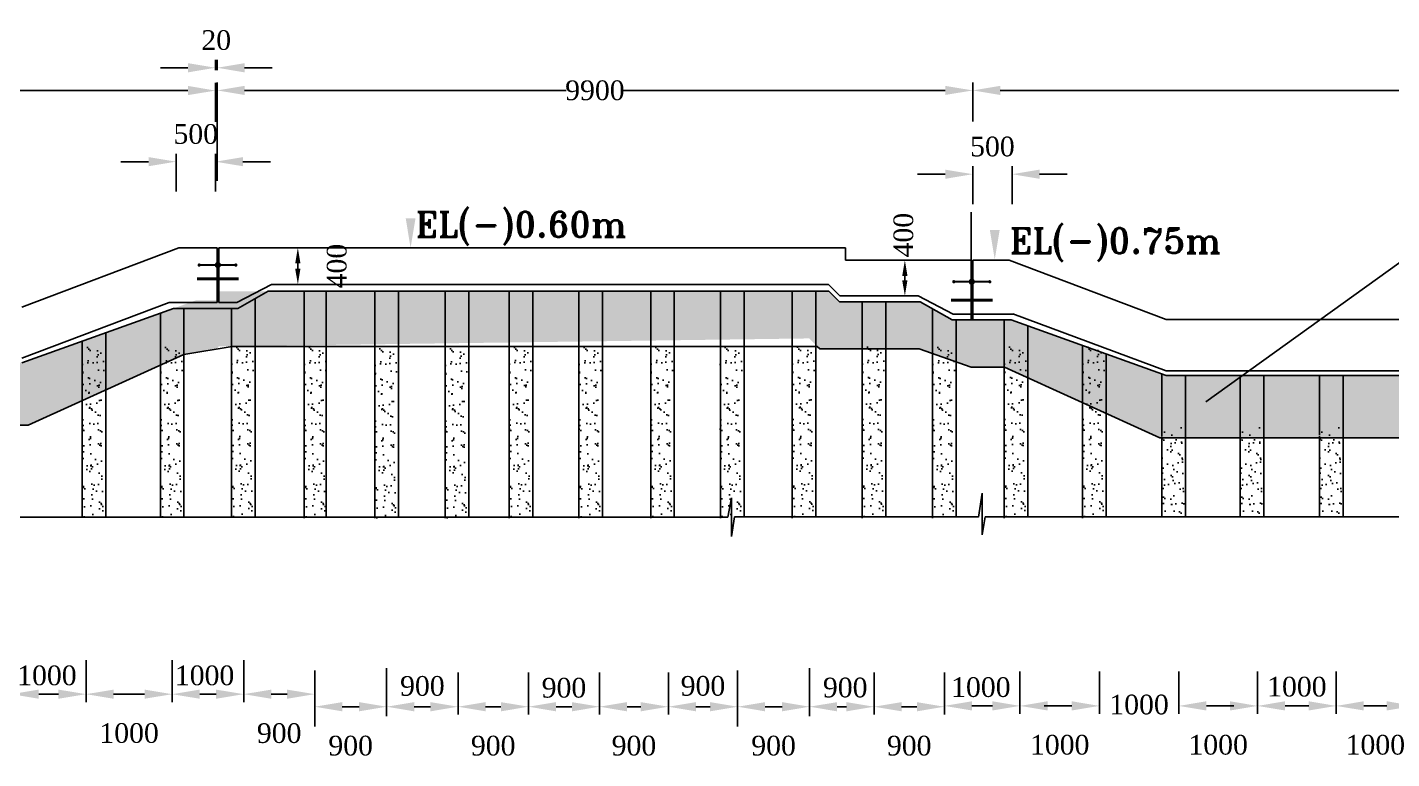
# Model space of a CAD drawing. Extents: x -298162 to 1078160, y -513173 to -216568.
# Drawn here: x 825537 to 842871, y -278100 to -268811 of the extents above; entities that cross this region are included whole.
import ezdxf

# ---------------------------------------------------------------- set-up
doc = ezdxf.new("R2010")
doc.units = 0
doc.header["$MEASUREMENT"] = 0
doc.linetypes.add('ACAD_ISO02W100', pattern=[15, 12, -3])
doc.layers.get('0').update_dxf_attribs({"linetype": 'CONTINUOUS'})
doc.layers.get('DEFPOINTS').update_dxf_attribs({"linetype": 'CONTINUOUS'})
for name, color, linetype in [('LINE', 7, 'CONTINUOUS'), ('SLOPEEARTH', 3, 'CONTINUOUS'), ('TEXT', 10, 'CONTINUOUS')]:
    doc.layers.add(name, color=color, linetype=linetype)
doc.styles.add('BIG', font='ROMANT.SHX')
doc.styles.get("Standard").update_dxf_attribs({"font": 'times.ttf', "height": 250})
doc.dimstyles.new('3', dxfattribs={"dimtxt": 225, "dimasz": 350, "dimexe": 100, "dimexo": 25, "dimgap": 9, "dimtad": 0, "dimdec": 0, "dimzin": 0, "dimdsep": 46, "dimtxsty": 'Standard', "dimcen": 0, "dimclrt": 256, "dimadec": 0, "dimazin": 0, "dimtfac": 1, "dimtdec": 0, "dimtofl": 0, "dimtmove": 2, "dimatfit": 3, "dimfxl": 1, "dimtolj": 1, "dimtzin": 0, "dimarcsym": 0})
pattern_1 = [(37.5, (14875.5, -274903.2), (-6.299336, 192.682377), [0, -152, 0, -170, 0, -162.5]), (7.5, (14875.5, -274903.2), (176.97767, 282.21461), [0, -82, 0, -137, 0, -52.5]), (327.5, (14752.5, -274903.2), (311.414186, 0.565905), [0, -50, 0, -180, 0, -235]), (317.5, (14752.5, -274903.2), (300.61266, 87.76756), [0, -25, 0, -118, 0, -135])]

# ---------------------------------------------------------------- blocks, each defined once
blk = doc.blocks.new('*D409')
at = {"layer": 'DEFPOINTS', "color": 0, "lineweight": -2}
for p in [(837548, -269613), (837548, -270033), (827948, -270787)]:
    blk.add_point(p, dxfattribs=at)
at = {"layer": 'LINE', "color": 0, "lineweight": -2}
for p, q in [((827948, -270762), (827948, -269513)), ((837548, -270008), (837548, -269513)), ((828298, -269613), (832384, -269613)), ((837198, -269613), (833112, -269613))]:
    blk.add_line(p, q, dxfattribs=at)
for points in [[(828298, -269555), (828298, -269671), (827948, -269613)], [(837198, -269555), (837198, -269671), (837548, -269613)]]:
    blk.add_solid(points, dxfattribs=at)
at = {"layer": 'LINE', "insert": (832748, -269613), "char_height": 250, "attachment_point": 5}
blk.add_mtext('\\A1;9900', dxfattribs=at)
blk = doc.blocks.new('*D410')
at = {"layer": 'DEFPOINTS', "color": 0, "lineweight": -2}
for p in [(850298, -269613), (837548, -270033), (850298, -269966)]:
    blk.add_point(p, dxfattribs=at)
at = {"layer": 'LINE', "color": 0, "lineweight": -2}
for p, q in [((837548, -270008), (837548, -269513)), ((850298, -269941), (850298, -269513)), ((837898, -269613), (843481, -269613)), ((849948, -269613), (844365, -269613))]:
    blk.add_line(p, q, dxfattribs=at)
for points in [[(837898, -269555), (837898, -269671), (837548, -269613)], [(849948, -269555), (849948, -269671), (850298, -269613)]]:
    blk.add_solid(points, dxfattribs=at)
at = {"layer": 'LINE', "insert": (843923, -269613), "char_height": 250, "attachment_point": 5}
blk.add_mtext('\\A1;12750', dxfattribs=at)
blk = doc.blocks.new('*D411')
at = {"layer": 'DEFPOINTS', "color": 0, "lineweight": -2}
for p in [(837548, -270677), (837548, -271081), (838048, -271081)]:
    blk.add_point(p, dxfattribs=at)
at = {"layer": 'LINE', "color": 0, "lineweight": -2}
for p, q in [((837548, -271056), (837548, -270577)), ((838048, -271056), (838048, -270577)), ((837198, -270677), (836848, -270677)), ((838398, -270677), (838748, -270677))]:
    blk.add_line(p, q, dxfattribs=at)
for points in [[(837198, -270619), (837198, -270736), (837548, -270677)], [(838398, -270619), (838398, -270736), (838048, -270677)]]:
    blk.add_solid(points, dxfattribs=at)
at = {"layer": 'LINE', "insert": (837798, -270327), "char_height": 250, "attachment_point": 5}
blk.add_mtext('\\A1;500', dxfattribs=at)
blk = doc.blocks.new('*D412')
at = {"layer": 'DEFPOINTS', "color": 0, "lineweight": -2}
for p in [(830102, -276981), (831009, -276981), (831009, -277440)]:
    blk.add_point(p, dxfattribs=at)
at = {"layer": 'LINE', "color": 0, "lineweight": -2}
for p, q in [((830102, -277006), (830102, -277540)), ((831009, -277006), (831009, -277540)), ((830452, -277440), (830659, -277440))]:
    blk.add_line(p, q, dxfattribs=at)
for points in [[(830452, -277382), (830452, -277499), (830102, -277440)], [(830659, -277382), (830659, -277499), (831009, -277440)]]:
    blk.add_solid(points, dxfattribs=at)
at = {"layer": 'LINE', "insert": (830556, -277178), "char_height": 250, "attachment_point": 5}
blk.add_mtext('\\A1;900', dxfattribs=at)
blk = doc.blocks.new('*D413')
at = {"layer": 'DEFPOINTS', "color": 0, "lineweight": -2}
for p in [(831009, -276981), (831904, -276981), (831904, -277440)]:
    blk.add_point(p, dxfattribs=at)
at = {"layer": 'LINE', "color": 0, "lineweight": -2}
for p, q in [((831009, -277006), (831009, -277540)), ((831904, -277006), (831904, -277540)), ((831359, -277440), (831554, -277440))]:
    blk.add_line(p, q, dxfattribs=at)
for points in [[(831359, -277382), (831359, -277499), (831009, -277440)], [(831554, -277382), (831554, -277499), (831904, -277440)]]:
    blk.add_solid(points, dxfattribs=at)
at = {"layer": 'LINE', "insert": (831456, -277936), "char_height": 250, "attachment_point": 5}
blk.add_mtext('\\A1;900', dxfattribs=at)
blk = doc.blocks.new('*D414')
at = {"layer": 'DEFPOINTS', "color": 0, "lineweight": -2}
for p in [(831904, -276981), (832806, -276981), (832806, -277440)]:
    blk.add_point(p, dxfattribs=at)
at = {"layer": 'LINE', "color": 0, "lineweight": -2}
for p, q in [((831904, -277006), (831904, -277540)), ((832806, -277006), (832806, -277540)), ((832254, -277440), (832456, -277440))]:
    blk.add_line(p, q, dxfattribs=at)
for points in [[(832254, -277382), (832254, -277499), (831904, -277440)], [(832456, -277382), (832456, -277499), (832806, -277440)]]:
    blk.add_solid(points, dxfattribs=at)
at = {"layer": 'LINE', "insert": (832355, -277201), "char_height": 250, "attachment_point": 5}
blk.add_mtext('\\A1;900', dxfattribs=at)
blk = doc.blocks.new('*D415')
at = {"layer": 'DEFPOINTS', "color": 0, "lineweight": -2}
for p in [(832806, -276981), (833681, -276981), (833681, -277440)]:
    blk.add_point(p, dxfattribs=at)
at = {"layer": 'LINE', "color": 0, "lineweight": -2}
for p, q in [((832806, -277006), (832806, -277540)), ((833681, -277006), (833681, -277540)), ((833156, -277440), (833331, -277440))]:
    blk.add_line(p, q, dxfattribs=at)
for points in [[(833156, -277382), (833156, -277499), (832806, -277440)], [(833331, -277382), (833331, -277499), (833681, -277440)]]:
    blk.add_solid(points, dxfattribs=at)
at = {"layer": 'LINE', "insert": (833244, -277936), "char_height": 250, "attachment_point": 5}
blk.add_mtext('\\A1;900', dxfattribs=at)
blk = doc.blocks.new('*D417')
at = {"layer": 'DEFPOINTS', "color": 0, "lineweight": -2}
for p in [(828865, -271611), (828974, -271611), (828865, -272077)]:
    blk.add_point(p, dxfattribs=at)
at = {"layer": 'LINE', "color": 0, "lineweight": -2}
for p, q in [((828890, -271611), (829074, -271611)), ((828974, -271877), (828974, -271811)), ((828890, -272077), (829074, -272077))]:
    blk.add_line(p, q, dxfattribs=at)
for points in [[(828940, -271811), (829007, -271811), (828974, -271611)], [(828940, -271877), (829007, -271877), (828974, -272077)]]:
    blk.add_solid(points, dxfattribs=at)
at = {"layer": 'LINE', "insert": (829469, -271844), "char_height": 250, "attachment_point": 5, "rotation": 90}
blk.add_mtext('\\A1;400', dxfattribs=at)
blk = doc.blocks.new('*D419')
at = {"layer": 'DEFPOINTS', "color": 0, "lineweight": -2}
for p in [(836516, -271770), (836686, -271770), (836577, -272223)]:
    blk.add_point(p, dxfattribs=at)
at = {"layer": 'LINE', "color": 0, "lineweight": -2}
for p, q in [((836541, -271770), (836786, -271770)), ((836686, -272023), (836686, -271970)), ((836602, -272223), (836786, -272223))]:
    blk.add_line(p, q, dxfattribs=at)
for points in [[(836652, -271970), (836719, -271970), (836686, -271770)], [(836652, -272023), (836719, -272023), (836686, -272223)]]:
    blk.add_solid(points, dxfattribs=at)
at = {"layer": 'LINE', "insert": (836668, -271451), "char_height": 250, "attachment_point": 5, "rotation": 90}
blk.add_mtext('\\A1;400', dxfattribs=at)
blk = doc.blocks.new('*D420')
at = {"layer": 'DEFPOINTS', "color": 0, "lineweight": -2}
for p in [(829188, -276981), (830102, -276981), (830102, -277440)]:
    blk.add_point(p, dxfattribs=at)
at = {"layer": 'LINE', "color": 0, "lineweight": -2}
for p, q in [((829188, -277006), (829188, -277540)), ((830102, -277006), (830102, -277540)), ((829538, -277440), (829752, -277440))]:
    blk.add_line(p, q, dxfattribs=at)
for points in [[(829538, -277382), (829538, -277499), (829188, -277440)], [(829752, -277382), (829752, -277499), (830102, -277440)]]:
    blk.add_solid(points, dxfattribs=at)
at = {"layer": 'LINE', "insert": (829645, -277936), "char_height": 250, "attachment_point": 5}
blk.add_mtext('\\A1;900', dxfattribs=at)
blk = doc.blocks.new('*D421')
at = {"layer": 'DEFPOINTS', "color": 0, "lineweight": -2}
for p in [(834561, -276981), (833681, -277006), (834561, -277440)]:
    blk.add_point(p, dxfattribs=at)
at = {"layer": 'LINE', "color": 0, "lineweight": -2}
for p, q in [((833681, -277031), (833681, -277540)), ((834561, -277006), (834561, -277540)), ((834031, -277440), (834211, -277440))]:
    blk.add_line(p, q, dxfattribs=at)
for points in [[(834031, -277382), (834031, -277499), (833681, -277440)], [(834211, -277382), (834211, -277499), (834561, -277440)]]:
    blk.add_solid(points, dxfattribs=at)
at = {"layer": 'LINE', "insert": (834121, -277177), "char_height": 250, "attachment_point": 5}
blk.add_mtext('\\A1;900', dxfattribs=at)
blk = doc.blocks.new('*D422')
at = {"layer": 'DEFPOINTS', "color": 0, "lineweight": -2}
for p in [(835475, -276981), (836294, -276981), (836294, -277440)]:
    blk.add_point(p, dxfattribs=at)
at = {"layer": 'LINE', "color": 0, "lineweight": -2}
for p, q in [((835475, -277006), (835475, -277540)), ((836294, -277006), (836294, -277540)), ((835825, -277440), (835944, -277440))]:
    blk.add_line(p, q, dxfattribs=at)
for points in [[(835825, -277382), (835825, -277499), (835475, -277440)], [(835944, -277382), (835944, -277499), (836294, -277440)]]:
    blk.add_solid(points, dxfattribs=at)
at = {"layer": 'LINE', "insert": (835928, -277198), "char_height": 250, "attachment_point": 5}
blk.add_mtext('\\A1;900', dxfattribs=at)
blk = doc.blocks.new('*D423')
at = {"layer": 'DEFPOINTS', "color": 0, "lineweight": -2}
for p in [(836294, -276981), (837188, -276981), (837188, -277440)]:
    blk.add_point(p, dxfattribs=at)
at = {"layer": 'LINE', "color": 0, "lineweight": -2}
for p, q in [((836294, -277006), (836294, -277540)), ((837188, -277006), (837188, -277540)), ((836644, -277440), (836838, -277440))]:
    blk.add_line(p, q, dxfattribs=at)
for points in [[(836644, -277382), (836644, -277499), (836294, -277440)], [(836838, -277382), (836838, -277499), (837188, -277440)]]:
    blk.add_solid(points, dxfattribs=at)
at = {"layer": 'LINE', "insert": (836741, -277936), "char_height": 250, "attachment_point": 5}
blk.add_mtext('\\A1;900', dxfattribs=at)
blk = doc.blocks.new('*D424')
at = {"layer": 'DEFPOINTS', "color": 0, "lineweight": -2}
for p in [(837188, -276981), (838148, -276970), (838148, -277430)]:
    blk.add_point(p, dxfattribs=at)
at = {"layer": 'LINE', "color": 0, "lineweight": -2}
for p, q in [((838148, -276995), (838148, -277530)), ((837188, -277006), (837188, -277530)), ((837538, -277430), (837798, -277430))]:
    blk.add_line(p, q, dxfattribs=at)
for points in [[(837538, -277371), (837538, -277488), (837188, -277430)], [(837798, -277371), (837798, -277488), (838148, -277430)]]:
    blk.add_solid(points, dxfattribs=at)
at = {"layer": 'LINE', "insert": (837651, -277193), "char_height": 250, "attachment_point": 5}
blk.add_mtext('\\A1;1000', dxfattribs=at)
blk = doc.blocks.new('*D425')
at = {"layer": 'DEFPOINTS', "color": 0, "lineweight": -2}
for p in [(838148, -276970), (839157, -276970), (839157, -277430)]:
    blk.add_point(p, dxfattribs=at)
at = {"layer": 'LINE', "color": 0, "lineweight": -2}
for p, q in [((838148, -276995), (838148, -277530)), ((839157, -276995), (839157, -277530)), ((838498, -277430), (838807, -277430))]:
    blk.add_line(p, q, dxfattribs=at)
for points in [[(838498, -277371), (838498, -277488), (838148, -277430)], [(838807, -277371), (838807, -277488), (839157, -277430)]]:
    blk.add_solid(points, dxfattribs=at)
at = {"layer": 'LINE', "insert": (838653, -277925), "char_height": 250, "attachment_point": 5}
blk.add_mtext('\\A1;1000', dxfattribs=at)
blk = doc.blocks.new('*D426')
at = {"layer": 'DEFPOINTS', "color": 0, "lineweight": -2}
for p in [(834561, -276981), (835475, -276981), (835475, -277440)]:
    blk.add_point(p, dxfattribs=at)
at = {"layer": 'LINE', "color": 0, "lineweight": -2}
for p, q in [((834561, -277006), (834561, -277540)), ((835475, -277006), (835475, -277540)), ((834911, -277440), (835125, -277440))]:
    blk.add_line(p, q, dxfattribs=at)
for points in [[(834911, -277382), (834911, -277499), (834561, -277440)], [(835125, -277382), (835125, -277499), (835475, -277440)]]:
    blk.add_solid(points, dxfattribs=at)
at = {"layer": 'LINE', "insert": (835018, -277936), "char_height": 250, "attachment_point": 5}
blk.add_mtext('\\A1;900', dxfattribs=at)
blk = doc.blocks.new('*D427')
at = {"layer": 'DEFPOINTS', "color": 0, "lineweight": -2}
for p in [(840166, -276970), (839157, -277430), (840166, -277430)]:
    blk.add_point(p, dxfattribs=at)
at = {"layer": 'LINE', "color": 0, "lineweight": -2}
for p, q in [((840166, -276995), (840166, -277530)), ((839157, -277405), (839157, -277330)), ((838807, -277430), (838457, -277430)), ((840516, -277430), (840866, -277430))]:
    blk.add_line(p, q, dxfattribs=at)
for points in [[(838807, -277371), (838807, -277488), (839157, -277430)], [(840516, -277371), (840516, -277488), (840166, -277430)]]:
    blk.add_solid(points, dxfattribs=at)
at = {"layer": 'LINE', "insert": (839661, -277414), "char_height": 250, "attachment_point": 5}
blk.add_mtext('\\A1;1000', dxfattribs=at)
blk = doc.blocks.new('*D428')
at = {"layer": 'DEFPOINTS', "color": 0, "lineweight": -2}
for p in [(840166, -276970), (841166, -276970), (841166, -277430)]:
    blk.add_point(p, dxfattribs=at)
at = {"layer": 'LINE', "color": 0, "lineweight": -2}
for p, q in [((840166, -276995), (840166, -277530)), ((841166, -276995), (841166, -277530)), ((840516, -277430), (840816, -277430))]:
    blk.add_line(p, q, dxfattribs=at)
for points in [[(840516, -277371), (840516, -277488), (840166, -277430)], [(840816, -277371), (840816, -277488), (841166, -277430)]]:
    blk.add_solid(points, dxfattribs=at)
at = {"layer": 'LINE', "insert": (840666, -277925), "char_height": 250, "attachment_point": 5}
blk.add_mtext('\\A1;1000', dxfattribs=at)
blk = doc.blocks.new('*D429')
at = {"layer": 'DEFPOINTS', "color": 0, "lineweight": -2}
for p in [(841166, -276970), (842166, -276970), (842166, -277430)]:
    blk.add_point(p, dxfattribs=at)
at = {"layer": 'LINE', "color": 0, "lineweight": -2}
for p, q in [((841166, -276995), (841166, -277530)), ((842166, -276995), (842166, -277530)), ((841516, -277430), (841816, -277430))]:
    blk.add_line(p, q, dxfattribs=at)
for points in [[(841516, -277371), (841516, -277488), (841166, -277430)], [(841816, -277371), (841816, -277488), (842166, -277430)]]:
    blk.add_solid(points, dxfattribs=at)
at = {"layer": 'LINE', "insert": (841666, -277187), "char_height": 250, "attachment_point": 5}
blk.add_mtext('\\A1;1000', dxfattribs=at)
blk = doc.blocks.new('*D430')
at = {"layer": 'DEFPOINTS', "color": 0, "lineweight": -2}
for p in [(842166, -276995), (843159, -276970), (843159, -277430)]:
    blk.add_point(p, dxfattribs=at)
at = {"layer": 'LINE', "color": 0, "lineweight": -2}
for p, q in [((843159, -276995), (843159, -277530)), ((842166, -277020), (842166, -277530)), ((842516, -277430), (842809, -277430))]:
    blk.add_line(p, q, dxfattribs=at)
for points in [[(842516, -277371), (842516, -277488), (842166, -277430)], [(842809, -277371), (842809, -277488), (843159, -277430)]]:
    blk.add_solid(points, dxfattribs=at)
at = {"layer": 'LINE', "insert": (842663, -277925), "char_height": 250, "attachment_point": 5}
blk.add_mtext('\\A1;1000', dxfattribs=at)
blk = doc.blocks.new('*D489')
at = {"layer": 'DEFPOINTS', "color": 0, "lineweight": -2}
for p in [(814727, -269615), (814727, -269968), (827927, -270035)]:
    blk.add_point(p, dxfattribs=at)
at = {"layer": 'LINE', "color": 0, "lineweight": -2}
for p, q in [((814727, -269943), (814727, -269515)), ((827927, -270010), (827927, -269515)), ((815077, -269615), (820885, -269615)), ((827577, -269615), (821769, -269615))]:
    blk.add_line(p, q, dxfattribs=at)
for points in [[(815077, -269556), (815077, -269673), (814727, -269615)], [(827577, -269556), (827577, -269673), (827927, -269615)]]:
    blk.add_solid(points, dxfattribs=at)
at = {"layer": 'LINE', "insert": (821327, -269615), "char_height": 250, "attachment_point": 5}
blk.add_mtext('\\A1;10200', dxfattribs=at)
blk = doc.blocks.new('*D490')
at = {"layer": 'DEFPOINTS', "color": 0, "lineweight": -2}
for p in [(827927, -270518), (827427, -270922), (827927, -270922)]:
    blk.add_point(p, dxfattribs=at)
at = {"layer": 'LINE', "color": 0, "lineweight": -2}
for p, q in [((827077, -270518), (826727, -270518)), ((827427, -270897), (827427, -270418)), ((827927, -270897), (827927, -270418)), ((828277, -270518), (828627, -270518))]:
    blk.add_line(p, q, dxfattribs=at)
for points in [[(827077, -270460), (827077, -270576), (827427, -270518)], [(828277, -270460), (828277, -270576), (827927, -270518)]]:
    blk.add_solid(points, dxfattribs=at)
at = {"layer": 'LINE', "insert": (827677, -270168), "char_height": 250, "attachment_point": 5}
blk.add_mtext('\\A1;500', dxfattribs=at)
blk = doc.blocks.new('*D493')
at = {"layer": 'DEFPOINTS', "color": 0, "lineweight": -2}
for p in [(828286, -276822), (829188, -276981), (828286, -277281)]:
    blk.add_point(p, dxfattribs=at)
at = {"layer": 'LINE', "color": 0, "lineweight": -2}
for p, q in [((828286, -276847), (828286, -277381)), ((829188, -277006), (829188, -277381)), ((828838, -277281), (828636, -277281))]:
    blk.add_line(p, q, dxfattribs=at)
for points in [[(828636, -277223), (828636, -277339), (828286, -277281)], [(828838, -277223), (828838, -277339), (829188, -277281)]]:
    blk.add_solid(points, dxfattribs=at)
at = {"layer": 'LINE', "insert": (828737, -277777), "char_height": 250, "attachment_point": 5}
blk.add_mtext('\\A1;900', dxfattribs=at)
blk = doc.blocks.new('*D494')
at = {"layer": 'DEFPOINTS', "color": 0, "lineweight": -2}
for p in [(827377, -276822), (828286, -276822), (827377, -277281)]:
    blk.add_point(p, dxfattribs=at)
at = {"layer": 'LINE', "color": 0, "lineweight": -2}
for p, q in [((827377, -276847), (827377, -277381)), ((828286, -276847), (828286, -277381)), ((827936, -277281), (827727, -277281))]:
    blk.add_line(p, q, dxfattribs=at)
for points in [[(827727, -277223), (827727, -277339), (827377, -277281)], [(827936, -277223), (827936, -277339), (828286, -277281)]]:
    blk.add_solid(points, dxfattribs=at)
at = {"layer": 'LINE', "insert": (827789, -277044), "char_height": 250, "attachment_point": 5}
blk.add_mtext('\\A1;1000', dxfattribs=at)
blk = doc.blocks.new('*D495')
at = {"layer": 'DEFPOINTS', "color": 0, "lineweight": -2}
for p in [(826283, -276822), (827377, -276822), (826283, -277281)]:
    blk.add_point(p, dxfattribs=at)
at = {"layer": 'LINE', "color": 0, "lineweight": -2}
for p, q in [((826283, -276847), (826283, -277381)), ((827377, -276847), (827377, -277381)), ((827027, -277281), (826633, -277281))]:
    blk.add_line(p, q, dxfattribs=at)
for points in [[(826633, -277223), (826633, -277339), (826283, -277281)], [(827027, -277223), (827027, -277339), (827377, -277281)]]:
    blk.add_solid(points, dxfattribs=at)
at = {"layer": 'LINE', "insert": (826830, -277776), "char_height": 250, "attachment_point": 5}
blk.add_mtext('\\A1;1000', dxfattribs=at)
blk = doc.blocks.new('*D508')
at = {"layer": 'DEFPOINTS', "color": 0, "lineweight": -2}
for p in [(825333, -276822), (826283, -276822), (825333, -277281)]:
    blk.add_point(p, dxfattribs=at)
at = {"layer": 'LINE', "color": 0, "lineweight": -2}
for p, q in [((825333, -276847), (825333, -277381)), ((826283, -276847), (826283, -277381)), ((825933, -277281), (825683, -277281))]:
    blk.add_line(p, q, dxfattribs=at)
for points in [[(825683, -277223), (825683, -277339), (825333, -277281)], [(825933, -277223), (825933, -277339), (826283, -277281)]]:
    blk.add_solid(points, dxfattribs=at)
at = {"layer": 'LINE', "insert": (825786, -277044), "char_height": 250, "attachment_point": 5}
blk.add_mtext('\\A1;1000', dxfattribs=at)
blk = doc.blocks.new('*D57')
at = {"layer": 'DEFPOINTS', "color": 0, "linetype": 'ByBlock', "lineweight": -2}
for p in [(827948, -269325), (827927, -269379), (827948, -269379)]:
    blk.add_point(p, dxfattribs=at)
at = {"layer": 'LINE', "color": 0, "linetype": 'ByBlock', "lineweight": -2}
for p, q in [((827577, -269325), (827227, -269325)), ((827927, -269354), (827927, -269225)), ((827948, -269354), (827948, -269225)), ((828298, -269325), (828648, -269325))]:
    blk.add_line(p, q, dxfattribs=at)
for points in [[(827577, -269267), (827577, -269384), (827927, -269325)], [(828298, -269267), (828298, -269384), (827948, -269325)]]:
    blk.add_solid(points, dxfattribs=at)
at = {"layer": 'LINE', "linetype": 'ByBlock', "lineweight": -2, "insert": (827937, -268975), "char_height": 250, "attachment_point": 5}
blk.add_mtext('\\A1;20', dxfattribs=at)

msp = doc.modelspace()

# ---------------------------------------------------------------- hatches: boundary and pattern name
at = {"layer": 'LINE', "linetype": 'ByBlock', "lineweight": -2}
h = msp.add_hatch(dxfattribs=at)
h.set_pattern_fill('AR-SAND', color=0, scale=100, style=0)
h.set_pattern_definition(pattern_1)
edge = h.paths.add_edge_path()
edge.add_line((814726.15, -274104.943), (816030.521, -274104.943))
edge.add_line((816030.521, -274104.943), (816330.521, -273864.781))
edge.add_line((816330.521, -273864.781), (825548.874, -273864.708))
edge.add_line((825548.874, -273864.708), (827527.157, -272967.472))
edge.add_line((827527.157, -272967.472), (827948.078, -272896.481))
edge.add_line((827948.078, -272896.481), (827969.328, -272864.328))
edge.add_line((827969.328, -272864.328), (835470.971, -272762.779))
edge.add_line((835470.971, -272762.779), (835604.954, -272896.762))
edge.add_line((835604.954, -272896.762), (836865.425, -272896.762))
edge.add_line((836865.425, -272896.762), (837526.919, -273126.847))
edge.add_line((837526.919, -273126.847), (837949.669, -273126.847))
edge.add_line((837949.669, -273126.847), (839926.123, -274024.083))
edge.add_line((839926.123, -274024.083), (848693.798, -274024.083))
edge.add_line((848693.798, -274024.083), (848979.319, -274264.816))
edge.add_line((848979.319, -274264.816), (850298.847, -274264.816))
edge.add_line((850298.847, -274264.816), (850298.847, -273503.386))
edge.add_line((850298.847, -273503.386), (849198.505, -273503.386))
edge.add_line((849198.505, -273503.386), (848876.125, -273231.575))
edge.add_line((848876.125, -273231.575), (840006.523, -273231.575))
edge.add_line((840006.523, -273231.575), (838041.353, -272526.847))
edge.add_line((838041.353, -272526.847), (837286.558, -272526.749))
edge.add_line((837286.558, -272526.749), (836879.531, -272296.762))
edge.add_line((836879.531, -272296.762), (835853.482, -272296.762))
edge.add_line((835853.482, -272296.762), (835719.499, -272162.779))
edge.add_line((835719.499, -272162.779), (827969.328, -272162.779))
edge.add_line((827969.328, -272162.779), (827948.193, -272277.677))
edge.add_line((827948.193, -272277.677), (827684.043, -272277.677))
edge.add_line((827684.043, -272277.677), (825468.474, -273072.2))
edge.add_line((825468.474, -273072.2), (816148.872, -273072.2))
edge.add_line((816148.872, -273072.2), (815826.492, -273344.011))
edge.add_line((815826.492, -273344.011), (814726.738, -273344.011))
edge.add_line((814726.738, -273344.011), (814726.738, -274104.943))
h = msp.add_hatch(dxfattribs=at)
h.set_pattern_fill('AR-SAND', color=0, scale=100, style=0)
h.set_pattern_definition([(37.5, (12054.23, -274903.2), (-6.299336, 192.682377), [0, -152, 0, -170, 0, -162.5]), (7.5, (12054.23, -274903.2), (176.97767, 282.21461), [0, -82, 0, -137, 0, -52.5]), (327.5, (11931.23, -274903.2), (311.414186, 0.565905), [0, -50, 0, -180, 0, -235]), (317.5, (11931.23, -274903.2), (300.61266, 87.76756), [0, -25, 0, -118, 0, -135])])
h.paths.add_polyline_path([(826233.211, -272864.384), (826512.254, -272864.384), (826512.254, -275031.504), (826233.211, -275031.504)])
h = msp.add_hatch(dxfattribs=at)
h.set_pattern_fill('AR-SAND', color=0, scale=100, style=0)
h.set_pattern_definition([(37.5, (13048.18, -274903.2), (-6.299336, 192.682377), [0, -152, 0, -170, 0, -162.5]), (7.5, (13048.18, -274903.2), (176.97767, 282.21461), [0, -82, 0, -137, 0, -52.5]), (327.5, (12925.18, -274903.2), (311.414186, 0.565905), [0, -50, 0, -180, 0, -235]), (317.5, (12925.18, -274903.2), (300.61266, 87.76756), [0, -25, 0, -118, 0, -135])])
h.paths.add_polyline_path([(827227.157, -272864.384), (827506.2, -272864.384), (827506.2, -275031.504), (827227.157, -275031.504)])
h = msp.add_hatch(dxfattribs=at)
h.set_pattern_fill('AR-SAND', color=0, scale=100, style=0)
h.set_pattern_definition([(37.5, (13950.84, -274901.41), (-6.299336, 192.682377), [0, -152, 0, -170, 0, -162.5]), (7.5, (13950.84, -274901.4), (176.97767, 282.21461), [0, -82, 0, -137, 0, -52.5]), (327.5, (13827.84, -274901.41), (311.414186, 0.565905), [0, -50, 0, -180, 0, -235]), (317.5, (13827.84, -274901.4), (300.61266, 87.76756), [0, -25, 0, -118, 0, -135])])
h.paths.add_polyline_path([(828129.818, -272862.598), (828408.861, -272862.598), (828408.861, -275029.718), (828129.818, -275029.718)])
h = msp.add_hatch(dxfattribs=at)
h.set_pattern_fill('AR-SAND', color=0, scale=100, style=0)
h.set_pattern_definition(pattern_1)
h.paths.add_polyline_path([(829054.474, -272864.384), (829333.517, -272864.384), (829333.517, -275031.504), (829054.474, -275031.504)])
h = msp.add_hatch(dxfattribs=at)
h.set_pattern_fill('AR-SAND', color=0, scale=100, style=0)
h.set_pattern_definition([(37.5, (15771.68, -274918.88), (-6.299336, 192.682377), [0, -152, 0, -170, 0, -162.5]), (7.5, (15771.68, -274918.88), (176.97767, 282.21461), [0, -82, 0, -137, 0, -52.5]), (327.5, (15648.68, -274918.88), (311.414186, 0.565905), [0, -50, 0, -180, 0, -235]), (317.5, (15648.68, -274918.88), (300.61266, 87.76756), [0, -25, 0, -118, 0, -135])])
h.paths.add_polyline_path([(829950.656, -272880.064), (830229.699, -272880.064), (830229.699, -275047.184), (829950.656, -275047.184)])
h = msp.add_hatch(dxfattribs=at)
h.set_pattern_fill('AR-SAND', color=0, scale=100, style=0)
h.set_pattern_definition([(37.5, (16666.26, -274918.88), (-6.299336, 192.682377), [0, -152, 0, -170, 0, -162.5]), (7.5, (16666.26, -274918.88), (176.97767, 282.21461), [0, -82, 0, -137, 0, -52.5]), (327.5, (16543.26, -274918.88), (311.414186, 0.565905), [0, -50, 0, -180, 0, -235]), (317.5, (16543.26, -274918.88), (300.61266, 87.76756), [0, -25, 0, -118, 0, -135])])
h.paths.add_polyline_path([(830845.242, -272880.064), (831124.285, -272880.064), (831124.285, -275047.184), (830845.242, -275047.184)])
h = msp.add_hatch(dxfattribs=at)
h.set_pattern_fill('AR-SAND', color=0, scale=100, style=0)
h.set_pattern_definition([(37.5, (17479.6, -274901.41), (-6.299336, 192.682377), [0, -152, 0, -170, 0, -162.5]), (7.5, (17479.6, -274901.4), (176.97767, 282.21461), [0, -82, 0, -137, 0, -52.5]), (327.5, (17356.6, -274901.41), (311.414186, 0.565905), [0, -50, 0, -180, 0, -235]), (317.5, (17356.6, -274901.4), (300.61266, 87.76756), [0, -25, 0, -118, 0, -135])])
h.paths.add_polyline_path([(831658.582, -272862.598), (831937.625, -272862.598), (831937.625, -275029.718), (831658.582, -275029.718)])
h = msp.add_hatch(dxfattribs=at)
h.set_pattern_fill('AR-SAND', color=0, scale=100, style=0)
h.set_pattern_definition([(37.5, (18366.67, -274903.2), (-6.299336, 192.682377), [0, -152, 0, -170, 0, -162.5]), (7.5, (18366.67, -274903.2), (176.97767, 282.21461), [0, -82, 0, -137, 0, -52.5]), (327.5, (18243.67, -274903.2), (311.414186, 0.565905), [0, -50, 0, -180, 0, -235]), (317.5, (18243.67, -274903.2), (300.61266, 87.76756), [0, -25, 0, -118, 0, -135])])
h.paths.add_polyline_path([(832545.652, -272864.384), (832824.695, -272864.384), (832824.695, -275031.504), (832545.652, -275031.504)])
h = msp.add_hatch(dxfattribs=at)
h.set_pattern_fill('AR-SAND', color=0, scale=100, style=0)
h.set_pattern_definition([(37.5, (19277.91, -274901.41), (-6.299336, 192.682377), [0, -152, 0, -170, 0, -162.5]), (7.5, (19277.91, -274901.4), (176.97767, 282.21461), [0, -82, 0, -137, 0, -52.5]), (327.5, (19154.91, -274901.41), (311.414186, 0.565905), [0, -50, 0, -180, 0, -235]), (317.5, (19154.91, -274901.4), (300.61266, 87.76756), [0, -25, 0, -118, 0, -135])])
h.paths.add_polyline_path([(833456.893, -272862.598), (833735.936, -272862.598), (833735.936, -275029.718), (833456.893, -275029.718)])
h = msp.add_hatch(dxfattribs=at)
h.set_pattern_fill('AR-SAND', color=0, scale=100, style=0)
h.set_pattern_definition([(37.5, (20158.18, -274902.97), (-6.299336, 192.682377), [0, -152, 0, -170, 0, -162.5]), (7.5, (20158.18, -274902.97), (176.97767, 282.21461), [0, -82, 0, -137, 0, -52.5]), (327.5, (20035.18, -274902.97), (311.414186, 0.565905), [0, -50, 0, -180, 0, -235]), (317.5, (20035.18, -274902.97), (300.61266, 87.76756), [0, -25, 0, -118, 0, -135])])
h.paths.add_polyline_path([(834337.154, -272864.159), (834616.197, -272864.159), (834616.197, -275031.279), (834337.154, -275031.279)])
h = msp.add_hatch(dxfattribs=at)
h.set_pattern_fill('AR-SAND', color=0, scale=100, style=0)
h.set_pattern_definition([(37.5, (21076.22, -274899.62), (-6.299336, 192.682377), [0, -152, 0, -170, 0, -162.5]), (7.5, (21076.22, -274899.62), (176.97767, 282.21461), [0, -82, 0, -137, 0, -52.5]), (327.5, (20953.22, -274899.62), (311.414186, 0.565905), [0, -50, 0, -180, 0, -235]), (317.5, (20953.22, -274899.62), (300.61266, 87.76756), [0, -25, 0, -118, 0, -135])])
h.paths.add_polyline_path([(835255.203, -272860.811), (835534.246, -272860.811), (835534.246, -275027.931), (835255.203, -275027.931)])
h = msp.add_hatch(dxfattribs=at)
h.set_pattern_fill('AR-SAND', color=0, scale=100, style=0)
h.set_pattern_definition([(37.5, (21964.66, -274899.62), (-6.299336, 192.682377), [0, -152, 0, -170, 0, -162.5]), (7.5, (21964.66, -274899.62), (176.97767, 282.21461), [0, -82, 0, -137, 0, -52.5]), (327.5, (21841.66, -274899.62), (311.414186, 0.565905), [0, -50, 0, -180, 0, -235]), (317.5, (21841.66, -274899.62), (300.61266, 87.76756), [0, -25, 0, -118, 0, -135])])
h.paths.add_polyline_path([(836143.634, -272860.811), (836422.677, -272860.811), (836422.677, -275027.931), (836143.634, -275027.931)])
h = msp.add_hatch(dxfattribs=at)
h.set_pattern_fill('AR-SAND', color=0, scale=100, style=0)
h.set_pattern_definition([(37.5, (22859.24, -274903.2), (-6.299336, 192.682377), [0, -152, 0, -170, 0, -162.5]), (7.5, (22859.24, -274903.2), (176.97767, 282.21461), [0, -82, 0, -137, 0, -52.5]), (327.5, (22736.24, -274903.2), (311.414186, 0.565905), [0, -50, 0, -180, 0, -235]), (317.5, (22736.24, -274903.2), (300.61266, 87.76756), [0, -25, 0, -118, 0, -135])])
h.paths.add_polyline_path([(837038.22, -272864.384), (837317.263, -272864.384), (837317.263, -275031.504), (837038.22, -275031.504)])
h = msp.add_hatch(dxfattribs=at)
h.set_pattern_fill('AR-SAND', color=0, scale=100, style=0)
h.set_pattern_definition([(37.5, (23768.86, -274899.62), (-6.299336, 192.682377), [0, -152, 0, -170, 0, -162.5]), (7.5, (23768.86, -274899.62), (176.97767, 282.21461), [0, -82, 0, -137, 0, -52.5]), (327.5, (23645.86, -274899.62), (311.414186, 0.565905), [0, -50, 0, -180, 0, -235]), (317.5, (23645.86, -274899.62), (300.61266, 87.76756), [0, -25, 0, -118, 0, -135])])
h.paths.add_polyline_path([(837947.841, -272860.811), (838226.884, -272860.811), (838226.884, -275027.931), (837947.841, -275027.931)])
h = msp.add_hatch(dxfattribs=at)
h.set_pattern_fill('AR-SAND', color=0, scale=100, style=0)
h.set_pattern_definition([(37.5, (24762.8, -274899.62), (-6.299336, 192.682377), [0, -152, 0, -170, 0, -162.5]), (7.5, (24762.8, -274899.62), (176.97767, 282.21461), [0, -82, 0, -137, 0, -52.5]), (327.5, (24639.8, -274899.62), (311.414186, 0.565905), [0, -50, 0, -180, 0, -235]), (317.5, (24639.8, -274899.62), (300.61266, 87.76756), [0, -25, 0, -118, 0, -135])])
h.paths.add_polyline_path([(838941.786, -272860.811), (839220.829, -272860.811), (839220.829, -275027.931), (838941.786, -275027.931)])
h = msp.add_hatch(dxfattribs=at)
h.set_pattern_fill('AR-SAND', color=0, scale=100, style=0)
h.set_pattern_definition([(37.5, (29601.7, -274899.62), (-6.299336, 192.682377), [0, -152, 0, -170, 0, -162.5]), (7.5, (29601.7, -274899.62), (176.97767, 282.21461), [0, -82, 0, -137, 0, -52.5]), (327.5, (29478.7, -274899.62), (311.414186, 0.565905), [0, -50, 0, -180, 0, -235]), (317.5, (29478.7, -274899.62), (300.61266, 87.76756), [0, -25, 0, -118, 0, -135])])
h.paths.add_polyline_path([(839950.604, -273861.138), (840250.604, -273861.138), (840250.604, -275027.931), (839950.604, -275027.931)])
h = msp.add_hatch(dxfattribs=at)
h.set_pattern_fill('AR-SAND', color=0, scale=100, style=0)
h.set_pattern_definition([(37.5, (30595.65, -274899.62), (-6.299336, 192.682377), [0, -152, 0, -170, 0, -162.5]), (7.5, (30595.65, -274899.62), (176.97767, 282.21461), [0, -82, 0, -137, 0, -52.5]), (327.5, (30472.65, -274899.62), (311.414186, 0.565905), [0, -50, 0, -180, 0, -235]), (317.5, (30472.65, -274899.62), (300.61266, 87.76756), [0, -25, 0, -118, 0, -135])])
h.paths.add_polyline_path([(840944.55, -273861.138), (841244.55, -273861.138), (841244.55, -275027.931), (840944.55, -275027.931)])
h = msp.add_hatch(dxfattribs=at)
h.set_pattern_fill('AR-SAND', color=0, scale=100, style=0)
h.set_pattern_definition([(37.5, (31604.47, -274899.62), (-6.299336, 192.682377), [0, -152, 0, -170, 0, -162.5]), (7.5, (31604.47, -274899.62), (176.97767, 282.21461), [0, -82, 0, -137, 0, -52.5]), (327.5, (31481.47, -274899.62), (311.414186, 0.565905), [0, -50, 0, -180, 0, -235]), (317.5, (31481.47, -274899.62), (300.61266, 87.76756), [0, -25, 0, -118, 0, -135])])
h.paths.add_polyline_path([(841953.368, -273861.138), (842253.368, -273861.138), (842253.368, -275027.931), (841953.368, -275027.931)])

# ---------------------------------------------------------------- linework, layer by layer
at = {"color": 0}
for p, q in [((827948.078, -271610.823), (827948.078, -272307.472)), ((827969.328, -271610.823), (835933.169, -271610.823)), ((827969.328, -271610.823), (827969.328, -272307.393)), ((835933.169, -271610.823), (835933.169, -271770.198)), ((835933.169, -271770.198), (837526.919, -271770.198)), ((837526.919, -271770.198), (837526.919, -272526.78)), ((837548.169, -271770.198), (837548.169, -272526.847)), ((835853.482, -272296.762), (836879.531, -272296.762)), ((827394.631, -272381.463), (825468.474, -273072.2)), ((837548.169, -272526.847), (838042.684, -272526.847)), ((838037.798, -272525.572), (840006.523, -273231.575)), ((840006.523, -272523.575), (850298.078, -272523.575)), ((842732.843, -272523.575), (840204.718, -272523.575)), ((827525.328, -272967.472), (825548.874, -273864.708)), ((828139.495, -272864.337), (827525.328, -272967.472)), ((835604.954, -272896.762), (836865.425, -272896.762)), ((837526.919, -273126.847), (837949.669, -273126.847)), ((837949.669, -273126.847), (839926.123, -274024.083))]:
    msp.add_line(p, q, dxfattribs=at)
at = {"layer": 'LINE', "color": 0, "linetype": 'ByBlock', "lineweight": -2}
for p, q in [((837526.919, -271770.198), (837526.919, -271161.362)), ((828596.524, -272162.779), (828209.69, -272381.357)), ((836879.531, -272296.762), (837286.558, -272526.749)), ((828209.69, -272381.357), (827394.631, -272381.463)), ((837286.558, -272526.749), (838042.684, -272526.847)), ((828139.495, -272864.337), (835572.913, -272864.721)), ((840006.523, -273173.575), (848934.855, -273173.575)), ((840006.523, -273231.575), (848876.125, -273231.575)), ((825548.874, -273864.708), (816330.521, -273864.781)), ((839926.123, -274024.083), (848693.798, -274024.083))]:
    msp.add_line(p, q, dxfattribs=at)
at = {"layer": 'LINE', "color": 0}
for p, q in [((825468.474, -272364.2), (827463.145, -271610.823)), ((827948.078, -271610.823), (827463.145, -271610.823)), ((827948.078, -271610.823), (827528.993, -271610.823)), ((837548.169, -271770.198), (838011.852, -271770.198)), ((840006.523, -272523.575), (838011.852, -271770.198)), ((828198.053, -272307.393), (828641.289, -272077.387)), ((835713.794, -272077.387), (828641.289, -272077.387)), ((835859.187, -272222.779), (835713.794, -272077.387)), ((825468.474, -273014.2), (827339.634, -272307.472)), ((827339.634, -272307.472), (827948.078, -272307.472)), ((827969.328, -272307.393), (828198.053, -272307.393)), ((835719.499, -272162.779), (828596.524, -272162.779)), ((835853.482, -272296.762), (835719.499, -272162.779)), ((836854.958, -272222.779), (835859.187, -272222.779)), ((837298.195, -272452.785), (836854.958, -272222.779)), ((837286.558, -272526.749), (836879.531, -272296.762)), ((827527.157, -272490.988), (827527.157, -275031.504)), ((837526.919, -272452.785), (837298.195, -272452.785)), ((838062.02, -272452.864), (837548.169, -272452.864)), ((840006.523, -273173.575), (838057.133, -272451.589)), ((837526.919, -272526.749), (837286.558, -272526.749)), ((837947.841, -272650.363), (837947.841, -275029.718)), ((828129.818, -272762.779), (828129.818, -275029.718)), ((828429.818, -275027.931), (828429.818, -272762.779)), ((829054.474, -275047.184), (829054.474, -272762.779)), ((829054.474, -272762.779), (829054.474, -275029.718)), ((829333.517, -275027.931), (829333.517, -272762.779)), ((829950.656, -275047.184), (829950.656, -272762.779)), ((829950.656, -272762.779), (829950.656, -275029.718)), ((830250.656, -275027.931), (830250.656, -272762.779)), ((830845.242, -275047.184), (830845.242, -272762.779)), ((830845.242, -272762.779), (830845.242, -275029.718)), ((831145.242, -275027.931), (831145.242, -272762.779)), ((831658.582, -275047.184), (831658.582, -272762.779)), ((831658.582, -272762.779), (831658.582, -275029.718)), ((831958.582, -275027.931), (831958.582, -272762.779)), ((832545.652, -275047.184), (832545.652, -272762.779)), ((832545.652, -272762.779), (832545.652, -275029.718)), ((832845.652, -275027.931), (832845.652, -272762.779)), ((833456.893, -275047.184), (833456.893, -272762.779)), ((833456.893, -272762.779), (833456.893, -275029.718)), ((833756.893, -275027.931), (833756.893, -272762.779)), ((834343.962, -275047.184), (834343.962, -272762.779)), ((834343.962, -272762.779), (834343.962, -275029.718)), ((834643.962, -275027.931), (834643.962, -272762.779)), ((835255.203, -275047.184), (835255.203, -272762.779)), ((835255.203, -272762.779), (835255.203, -275029.718)), ((827527.157, -275031.504), (827527.157, -272967.472)), ((835555.203, -275027.931), (835555.203, -272847.011)), ((835604.954, -272896.762), (835572.913, -272864.721)), ((836143.634, -275047.184), (836143.634, -272896.762)), ((836143.634, -272896.762), (836143.634, -275029.718)), ((836443.634, -275027.931), (836443.634, -272896.762)), ((837038.22, -275047.184), (837038.22, -272896.762)), ((837038.22, -272896.762), (837038.22, -275029.718)), ((837338.22, -275027.931), (837338.22, -272896.762)), ((837338.22, -273126.847), (837338.22, -272896.762)), ((827227.157, -275031.504), (827227.157, -273102.831)), ((837947.841, -275047.184), (837947.841, -273126.847)), ((838247.841, -275027.931), (838247.841, -273262.206)), ((842253.368, -275027.931), (842253.368, -273231.575)), ((826533.211, -275031.504), (826533.211, -273417.856)), ((826533.211, -273417.856), (826533.211, -275031.504)), ((826233.211, -275031.504), (826233.211, -273554.045)), ((838941.786, -275047.184), (838941.786, -273577.231)), ((838941.786, -273577.231), (838941.786, -275029.718)), ((840944.55, -275027.931), (840944.55, -273557.978)), ((840944.55, -273557.978), (840944.55, -275027.931)), ((841244.55, -275027.931), (841244.55, -273694.167)), ((839241.786, -275027.931), (839241.786, -273713.42)), ((839950.604, -275029.718), (839950.604, -274023.101)), ((839950.604, -274023.101), (839950.604, -275029.718)), ((840250.604, -275027.931), (840250.604, -274011.068)), ((841953.368, -275027.931), (841953.368, -274003.848)), ((841953.368, -274003.848), (841953.368, -275027.931)), ((837621.551, -275031.504), (837667.482, -274727.382)), ((837667.482, -274727.382), (837667.482, -275257.352)), ((834436.544, -275031.504), (834482.475, -274787.538)), ((834482.475, -274787.538), (834482.475, -275278.979)), ((826062.625, -275031.504), (817613.347, -275031.504)), ((826062.625, -275031.504), (834436.544, -275031.504)), ((834482.475, -275278.979), (834521.601, -275027.931)), ((834521.601, -275027.931), (837622.909, -275027.931)), ((837667.482, -275257.352), (837706.608, -275027.931)), ((837706.608, -275027.931), (845705.886, -275027.931)), ((829188.168, -276980.998), (829188.168, -277689.736)), ((830102.345, -276950.7), (830102.345, -277559.736)), ((834560.98, -276980.998), (834560.98, -277689.736)), ((835475.157, -276950.7), (835475.157, -277559.736))]:
    msp.add_line(p, q, dxfattribs=at)
at = {"layer": 'LINE', "color": 0, "linetype": 'ByBlock', "lineweight": 40}
for p, q in [((827694.584, -272004.141), (828219.4, -272004.141)), ((837273.426, -272278.255), (837798.242, -272278.255))]:
    msp.add_line(p, q, dxfattribs=at)
at = {"layer": 'LINE', "color": 0, "linetype": 'ACAD_ISO02W100', "ltscale": 0.02}
for p, q in [((828429.818, -272762.779), (828429.818, -272256.975)), ((829054.474, -272762.779), (829054.474, -272162.779)), ((829333.517, -272762.779), (829333.517, -272162.779)), ((829950.656, -272762.779), (829950.656, -272162.779)), ((830250.656, -272762.779), (830250.656, -272162.779)), ((830845.242, -272762.779), (830845.242, -272162.779)), ((831145.242, -272762.779), (831145.242, -272162.779)), ((831658.582, -272762.779), (831658.582, -272162.779)), ((831958.582, -272762.779), (831958.582, -272162.779)), ((832545.652, -272762.779), (832545.652, -272162.779)), ((832845.652, -272762.779), (832845.652, -272162.779)), ((833456.893, -272762.779), (833456.893, -272162.779)), ((833756.893, -272762.779), (833756.893, -272162.779)), ((834343.962, -272762.779), (834343.962, -272162.779)), ((834643.962, -272762.779), (834643.962, -272162.779)), ((835255.203, -272847.011), (835255.203, -272162.779)), ((835555.203, -272847.011), (835555.203, -272162.779)), ((836143.634, -272896.762), (836143.634, -272296.762)), ((836443.634, -272896.762), (836443.634, -272296.762)), ((827227.157, -273102.831), (827227.157, -272441.52)), ((827527.157, -273102.831), (827527.157, -272381.445)), ((828129.818, -272762.779), (828129.818, -272381.367)), ((837038.22, -272896.762), (837038.22, -272386.428)), ((837338.22, -272896.762), (837338.22, -272526.749)), ((837947.841, -273262.206), (837947.841, -272526.847)), ((838247.841, -273262.206), (838247.841, -272600.895)), ((826233.211, -273554.045), (826233.211, -272797.959)), ((826533.211, -273554.045), (826533.211, -272690.376)), ((838941.786, -273713.42), (838941.786, -272849.751)), ((839241.786, -273713.42), (839241.786, -272957.334)), ((839950.604, -274011.068), (839950.604, -273211.522)), ((840250.604, -274011.068), (840250.604, -273231.575)), ((840944.55, -273694.167), (840944.55, -273231.575)), ((841244.55, -273694.167), (841244.55, -273231.575)), ((841953.368, -273991.815), (841953.368, -273231.575))]:
    msp.add_line(p, q, dxfattribs=at)
at = {"layer": 'LINE'}
msp.add_line((837526.919, -273126.847), (836865.425, -272896.762), dxfattribs=at)
at = {"layer": 'LINE', "color": 0}
for points, const_width in [([(827938.437, -271830.993, 1), (827977.866, -271830.993, 1)], 39.429), ([(827938.437, -271830.993, 1), (827977.866, -271830.993, 1)], 39.429), ([(827731.468, -271830.993, -1), (827710.716, -271830.993, -1)], 20.752), ([(827731.468, -271830.993, -1), (827710.716, -271830.993, -1)], 20.752), ([(828175.805, -271830.993, 1), (828196.557, -271830.993, 1)], 20.752), ([(828175.805, -271830.993, 1), (828196.557, -271830.993, 1)], 20.752), ([(837297.43, -272042.933, 1), (837318.182, -272042.933, 1)], 20.752), ([(837297.43, -272042.933, 1), (837318.182, -272042.933, 1)], 20.752), ([(837516.121, -272042.933, 1), (837555.55, -272042.933, 1)], 39.429), ([(837516.121, -272042.933, 1), (837555.55, -272042.933, 1)], 39.429), ([(837753.489, -272042.933, 1), (837774.241, -272042.933, 1)], 20.752), ([(837753.489, -272042.933, 1), (837774.241, -272042.933, 1)], 20.752)]:
    msp.add_lwpolyline(points, format="xyb", close=True, dxfattribs=dict(at, const_width=const_width))
at = {"layer": 'LINE', "color": 0, "const_width": 26.562}
for points in [[(828165.056, -271831.336), (827949.235, -271831.336), (827733.415, -271831.336)], [(828165.056, -271831.336), (827949.235, -271831.336), (827733.415, -271831.336)], [(827742.217, -271831.336), (827958.037, -271831.336), (828173.857, -271831.336)], [(827742.217, -271831.336), (827958.037, -271831.336), (828173.857, -271831.336)], [(837319.901, -272043.276), (837535.721, -272043.276), (837751.541, -272043.276)], [(837319.901, -272043.276), (837535.721, -272043.276), (837751.541, -272043.276)]]:
    msp.add_lwpolyline(points, dxfattribs=at)
at = {"layer": 'LINE', "color": 0}
msp.add_lwpolyline([(837526.919, -272526.78), (837286.558, -272526.749), (836879.531, -272296.762), (835853.482, -272296.762), (835719.499, -272162.779), (828596.524, -272162.779)], dxfattribs=at)
at = {"layer": 'LINE', "color": 0, "linetype": 'ByBlock', "lineweight": -2}
msp.add_lwpolyline([(829054.474, -272864.384), (829333.517, -272864.384), (829333.517, -275031.504), (829054.474, -275031.504)], close=True, dxfattribs=at)
at = {"layer": 'SLOPEEARTH', "color": 0}
for points in [[(830468.303, -271238.948), (830344.345, -271238.948), (830406.324, -271610.823)], [(837889.872, -271387.754), (837765.914, -271387.754), (837827.893, -271759.629)]]:
    msp.add_solid(points, dxfattribs=at)

# ---------------------------------------------------------------- texts
at = {"layer": 'TEXT', "color": 0, "style": 'BIG'}
for s, p in [('EL(-)0.60m', (830469.179, -271474.034)), ('EL(-)0.75m', (838018.653, -271680.981))]:
    msp.add_text(s, height=318.75, dxfattribs=at).set_placement(p)

# ---------------------------------------------------------------- dimensions: what is measured, and where the dimension line sits
at = {"layer": 'LINE', "color": 0, "linetype": 'ByBlock', "lineweight": -2}
dim = msp.add_linear_dim(base=(827948.078, -269325.393), p1=(827926.919, -269379.42), p2=(827948.078, -269379.42), text='20', dimstyle='3', dxfattribs=at)
dim.commit()
dim.dimension.update_dxf_attribs({"geometry": '*D57', "text_midpoint": (827937.499, -268975.393)})
at = {"layer": 'LINE', "color": 0}
for base, p1, p2, angle, text, override, picture, middle in [((814726.919, -269614.606), (827926.919, -270034.599), (814726.919, -269967.809), 180, '10200', {"dimtxt": 350, "dimclrd": 0, "dimclre": 0}, '*D489', (821326.919, -269614.606)), ((828973.556, -271610.823), (828865.244, -272077.387), (828865.244, -271610.823), 90, '400', {"dimtxt": 200, "dimasz": 200, "dimclrd": 0, "dimclre": 0}, '*D417', (829468.545, -271844.105)), ((826282.742, -277280.948), (827377.157, -276821.623), (826282.742, -276821.623), 180, '1000', {"dimfxl": 700}, '*D495', (826829.95, -277775.936)), ((828285.506, -277280.948), (829188.168, -276980.998), (828285.506, -276821.623), 180, '900', {"dimfxl": 700}, '*D493', (828736.837, -277777.018))]:
    dim = msp.add_linear_dim(base=base, p1=p1, p2=p2, angle=angle, text=text, dimstyle='3', override=override, dxfattribs=at)
    dim.commit()
    dim.dimension.update_dxf_attribs({"geometry": picture, "text_midpoint": middle})
for base, p1, p2, text, override, picture, middle in [((837548.078, -269613.035), (827948.078, -270786.659), (837548.078, -270033.027), '9900', {"dimtxt": 350, "dimclrd": 0, "dimclre": 0}, '*D409', (832748.078, -269613.035)), ((830102.345, -277440.323), (829188.168, -276980.998), (830102.345, -276980.998), '900', {"dimfxl": 700}, '*D420', (829645.256, -277936.393)), ((831903.592, -277440.323), (831009.006, -276980.998), (831903.592, -276980.998), '900', {"dimfxl": 700}, '*D413', (831456.299, -277936.393)), ((833681.429, -277440.323), (832806.427, -276980.998), (833681.429, -276980.998), '900', {"dimfxl": 700}, '*D415', (833243.928, -277936.393)), ((835475.157, -277440.323), (834560.98, -276980.998), (835475.157, -276980.998), '900', {"dimfxl": 700}, '*D426', (835018.069, -277936.393)), ((837188.22, -277440.323), (836293.634, -276980.998), (837188.22, -276980.998), '900', {"dimfxl": 700}, '*D423', (836740.927, -277936.393)), ((839157.062, -277429.705), (838148.244, -276970.38), (839157.062, -276970.38), '1000', {"dimfxl": 700}, '*D425', (838652.653, -277924.694)), ((841166.292, -277429.705), (840165.607, -276970.38), (841166.292, -276970.38), '1000', {"dimfxl": 700}, '*D428', (840665.949, -277924.694)), ((843159.149, -277429.705), (842166.421, -276995.38), (843159.149, -276970.38), '1000', {"dimfxl": 700}, '*D430', (842662.785, -277924.694))]:
    dim = msp.add_linear_dim(base=base, p1=p1, p2=p2, text=text, dimstyle='3', override=override, dxfattribs=at)
    dim.commit()
    dim.dimension.update_dxf_attribs({"geometry": picture, "text_midpoint": middle})
for base, p1, p2, picture, middle in [((850298.078, -269613.035), (837548.078, -270033.027), (850298.078, -269966.238), '*D410', (843923.078, -269613.035)), ((827926.919, -270517.901), (827426.835, -270921.913), (827926.919, -270921.913), '*D490', (827676.877, -270167.901))]:
    dim = msp.add_linear_dim(base=base, p1=p1, p2=p2, dimstyle='3', override={"dimtxt": 350, "dimclrd": 0, "dimclre": 0}, dxfattribs=at)
    dim.commit()
    dim.dimension.update_dxf_attribs({"geometry": picture, "text_midpoint": middle})
dim = msp.add_linear_dim(base=(837548.078, -270677.276), p1=(838048.162, -271081.288), p2=(837548.078, -271081.288), angle=180, dimstyle='3', override={"dimtxt": 350, "dimclrd": 0, "dimclre": 0}, dxfattribs=at)
dim.commit()
dim.dimension.update_dxf_attribs({"geometry": '*D411', "text_midpoint": (837798.12, -270327.276)})
for base, p1, p2, angle, text, override, picture, middle in [((836685.702, -271770.198), (836577.389, -272222.779), (836515.832, -271770.198), 90, '400', {"dimtxt": 200, "dimasz": 200, "dimclrd": 0, "dimclre": 0}, '*D419', (836667.929, -271451.091)), ((825333.108, -277280.948), (826282.742, -276821.623), (825333.108, -276821.623), 180, '1000', {"dimfxl": 700}, '*D508', (825785.77, -277043.764)), ((827377.157, -277280.948), (828285.506, -276821.623), (827377.157, -276821.623), 180, '1000', {"dimfxl": 700}, '*D494', (827788.533, -277043.764))]:
    dim = msp.add_linear_dim(base=base, p1=p1, p2=p2, angle=angle, text=text, dimstyle='3', override=override, dxfattribs=at)
    dim.commit()
    dim.dimension.update_dxf_attribs({"geometry": picture, "text_midpoint": middle, "dimtype": 160})
for base, p1, p2, text, picture, middle in [((831009.006, -277440.323), (830102.345, -276980.998), (831009.006, -276980.998), '900', '*D412', (830555.675, -277177.576)), ((832806.427, -277440.323), (831903.592, -276980.998), (832806.427, -276980.998), '900', '*D414', (832355.009, -277200.576)), ((834560.98, -277440.323), (833681.429, -277005.998), (834560.98, -276980.998), '900', '*D421', (834121.205, -277177.032)), ((836293.634, -277440.323), (835475.157, -276980.998), (836293.634, -276980.998), '900', '*D422', (835928.488, -277198.33)), ((838148.244, -277429.705), (837188.22, -276980.998), (838148.244, -276970.38), '1000', '*D424', (837651.271, -277192.521)), ((840165.607, -277429.705), (839157.062, -277429.705), (840165.607, -276970.38), '1000', '*D427', (839661.334, -277414.196))]:
    dim = msp.add_linear_dim(base=base, p1=p1, p2=p2, text=text, dimstyle='3', override={"dimfxl": 700}, dxfattribs=at)
    dim.commit()
    dim.dimension.update_dxf_attribs({"geometry": picture, "text_midpoint": middle, "dimtype": 160})
dim = msp.add_linear_dim(base=(842166.421, -277429.705), p1=(841166.292, -276970.38), p2=(842166.421, -276970.38), dimstyle='3', override={"dimfxl": 700}, dxfattribs=at)
dim.commit()
dim.dimension.update_dxf_attribs({"geometry": '*D429', "text_midpoint": (841666.356, -277187.471), "dimtype": 160})

# ---------------------------------------------------------------- leaders
msp.add_leader([(840508.753, -273567.77), (843768.522, -271223.957)], dimstyle='3', override={"dimtxt": 350, "dimclrd": 0, "dimclre": 0}, dxfattribs=at)

doc.saveas('drawing.dxf')
